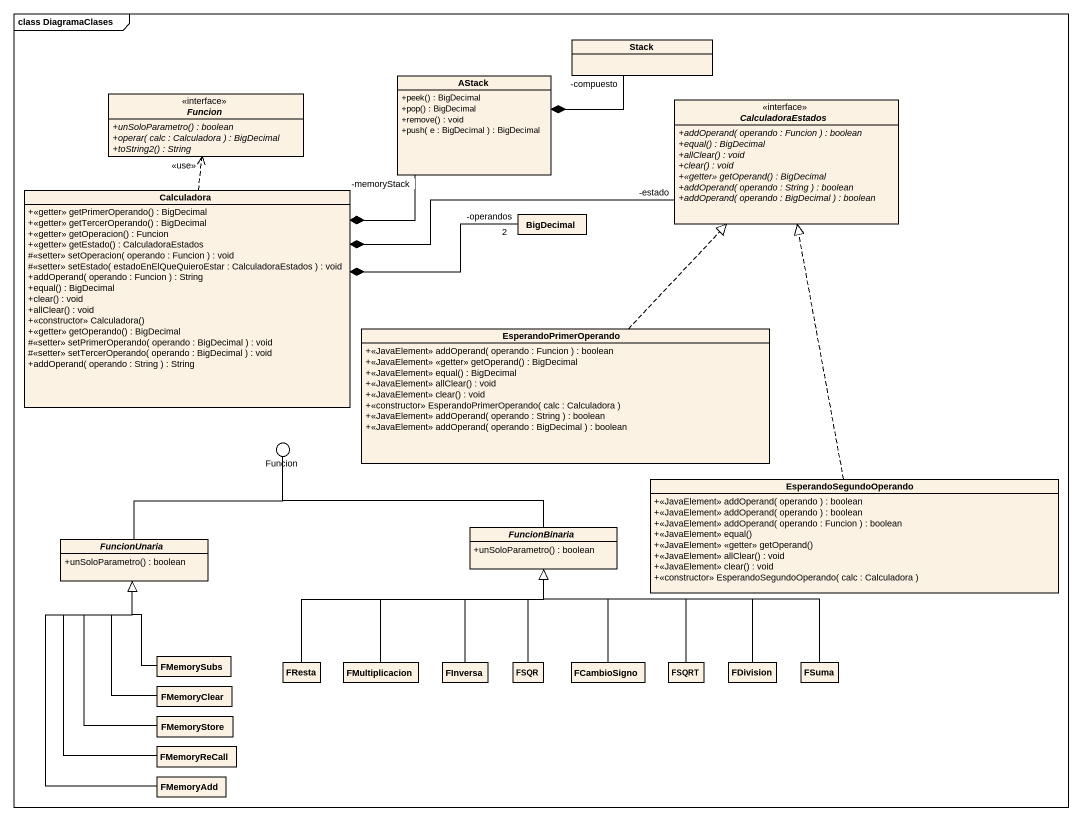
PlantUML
@startuml
mainframe class DiagramaClases
allowmixing
hide circle
hide empty members
skinparam classAttributeIconSize 0
class "Stack" as Stack_
class AStack {
  +peek() : BigDecimal
  +pop() : BigDecimal
  +remove() : void
  +push( e : BigDecimal ) : BigDecimal
}
interface Funcion {
  {abstract} +unSoloParametro() : boolean
  {abstract} +operar( calc : Calculadora ) : BigDecimal
  {abstract} +toString2() : String
}
interface CalculadoraEstados {
  {abstract} +addOperand( operando : Funcion ) : boolean
  {abstract} +equal() : BigDecimal
  {abstract} +allClear() : void
  {abstract} +clear() : void
  {abstract} +<<getter>> getOperand() : BigDecimal
  {abstract} +addOperand( operando : String ) : boolean
  {abstract} +addOperand( operando : BigDecimal ) : boolean
}
class Calculadora {
  +<<getter>> getPrimerOperando() : BigDecimal
  +<<getter>> getTercerOperando() : BigDecimal
  +<<getter>> getOperacion() : Funcion
  +<<getter>> getEstado() : CalculadoraEstados
  #<<setter>> setOperacion( operando : Funcion ) : void
  #<<setter>> setEstado( estadoEnElQueQuieroEstar : CalculadoraEstados ) : void
  +addOperand( operando : Funcion ) : String
  +equal() : BigDecimal
  +clear() : void
  +allClear() : void
  +<<constructor>> Calculadora()
  +<<getter>> getOperando() : BigDecimal
  #<<setter>> setPrimerOperando( operando : BigDecimal ) : void
  #<<setter>> setTercerOperando( operando : BigDecimal ) : void
  +addOperand( operando : String ) : String
}
class BigDecimal
class EsperandoPrimerOperando {
  +<<JavaElement>> addOperand( operando : Funcion ) : boolean
  +<<JavaElement>> <<getter>> getOperand() : BigDecimal
  +<<JavaElement>> equal() : BigDecimal
  +<<JavaElement>> allClear() : void
  +<<JavaElement>> clear() : void
  +<<constructor>> EsperandoPrimerOperando( calc : Calculadora )
  +<<JavaElement>> addOperand( operando : String ) : boolean
  +<<JavaElement>> addOperand( operando : BigDecimal ) : boolean
}
() "Funcion" as Funcion_2
class EsperandoSegundoOperando {
  +<<JavaElement>> addOperand( operando ) : boolean
  +<<JavaElement>> addOperand( operando ) : boolean
  +<<JavaElement>> addOperand( operando : Funcion ) : boolean
  +<<JavaElement>> equal()
  +<<JavaElement>> <<getter>> getOperand()
  +<<JavaElement>> allClear() : void
  +<<JavaElement>> clear() : void
  +<<constructor>> EsperandoSegundoOperando( calc : Calculadora )
}
abstract class FuncionUnaria {
  +unSoloParametro() : boolean
}
abstract class FuncionBinaria {
  +unSoloParametro() : boolean
}
class FMemorySubs
class FMemoryClear
class FResta
class FMultiplicacion
class FInversa
class FSQR
class FCambioSigno
class FSQRT
class FDivision
class FSuma
class FMemoryStore
class FMemoryReCall
class FMemoryAdd
AStack *-right- "-compuesto" Stack_
Calculadora *-up- "-memoryStack" AStack
Calculadora .up.> Funcion : <<use>>
Calculadora *-right- "-estado" CalculadoraEstados
Calculadora *-right- "-operandos\n2" BigDecimal
EsperandoPrimerOperando .up.|> CalculadoraEstados
EsperandoSegundoOperando .up.|> CalculadoraEstados
FuncionUnaria -up- Funcion_2
FuncionBinaria -left- Funcion_2
FMemorySubs -up-|> FuncionUnaria
FMemoryClear -up-|> FuncionUnaria
FResta -right-|> FuncionBinaria
FMultiplicacion -up-|> FuncionBinaria
FInversa -up-|> FuncionBinaria
FSQR -up-|> FuncionBinaria
FCambioSigno -up-|> FuncionBinaria
FSQRT -up-|> FuncionBinaria
FDivision -left-|> FuncionBinaria
FSuma -left-|> FuncionBinaria
FMemoryStore -up-|> FuncionUnaria
FMemoryReCall -up-|> FuncionUnaria
FMemoryAdd -up-|> FuncionUnaria
@enduml
